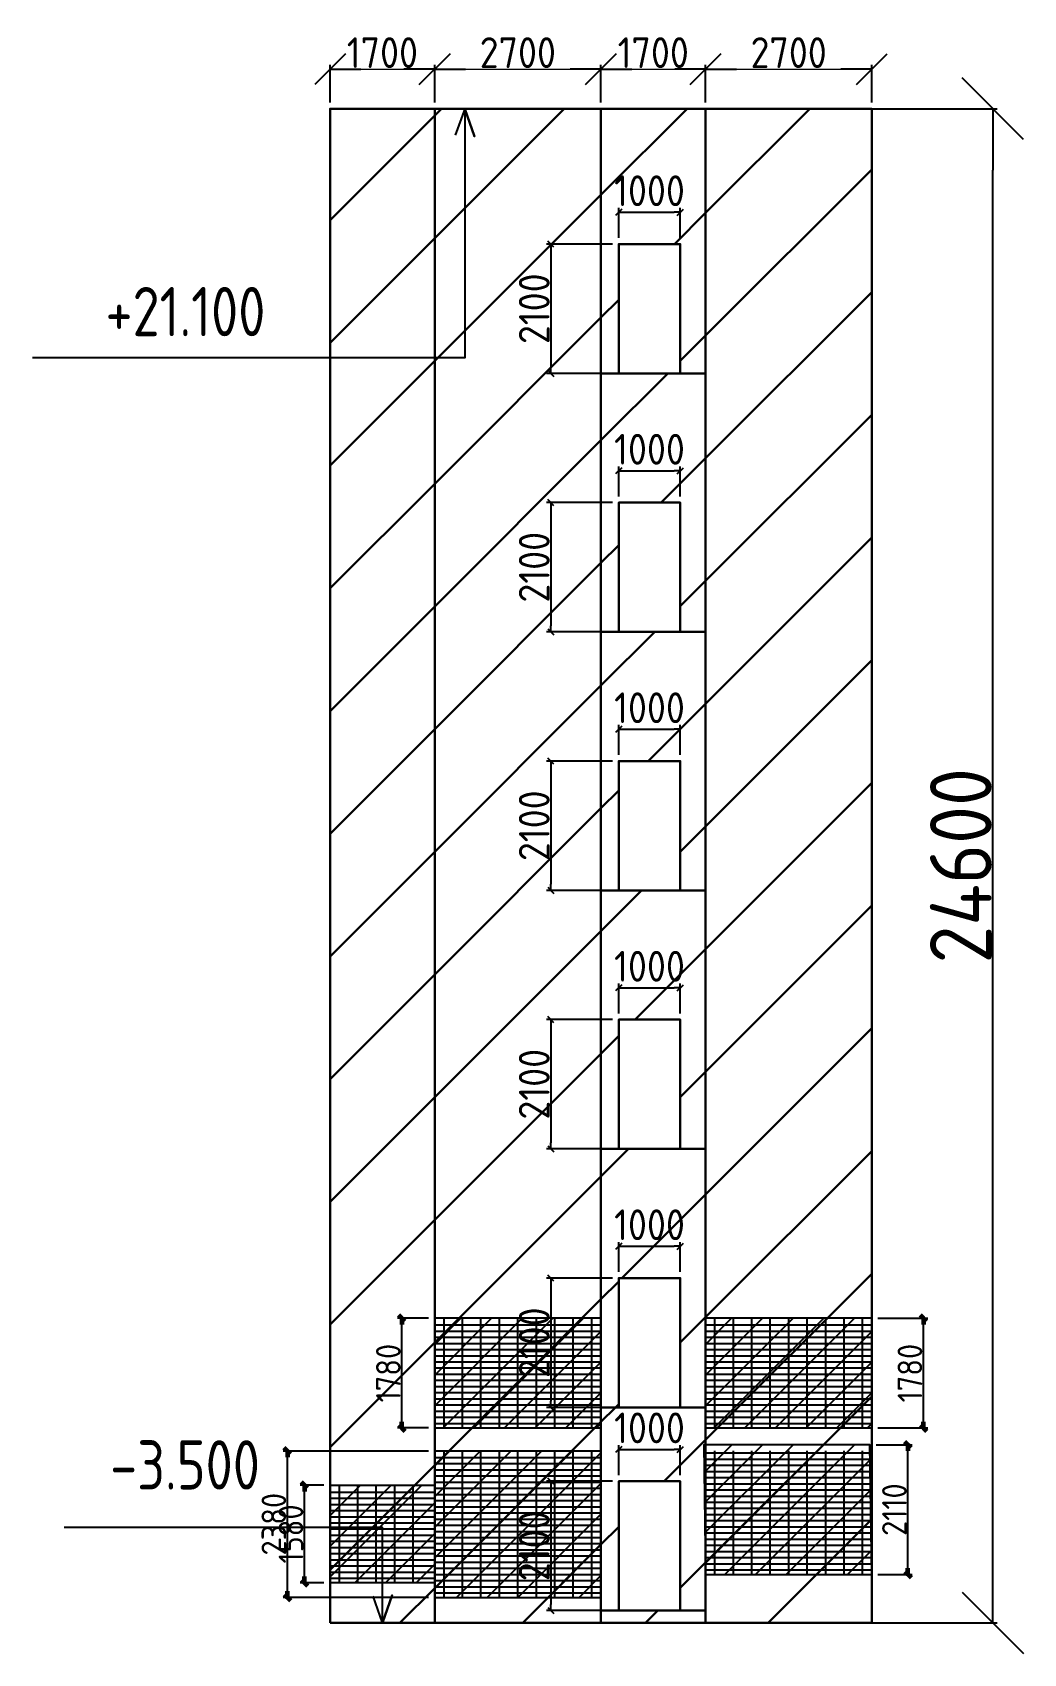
# Model space of a CAD drawing. Header units: millimetres. Extents: x -56773 to 221258, y -262288 to 26541.
# Drawn here: x 188852 to 204953, y -22477 to 3863 of the extents above; entities that cross this region are included whole.
import ezdxf

# ---------------------------------------------------------------- set-up
doc = ezdxf.new("R2010")
doc.units = ezdxf.units.MM
for name, color, linetype, lineweight in [('5.2) Алм резка', 3, 'Continuous', 60), ('5.3) Демонтаж бетона', 1, 'Continuous', 60), ('5.4) Шлифовка лиф шахт НЗ', 6, 'Continuous', 60)]:
    doc.layers.add(name, color=color, linetype=linetype, lineweight=lineweight)
doc.styles.get("Standard").update_dxf_attribs({"font": 'ГОСТ тип А.ttf'})
doc.styles.add('СПДС', font='isocpeur.ttf', dxfattribs={"width": 0.9})
doc.dimstyles.new('Размера А3', dxfattribs={"dimtxt": 200, "dimasz": 100, "dimexe": 70, "dimexo": 100, "dimgap": 20, "dimtad": 1, "dimdec": 0, "dimrnd": 10, "dimzin": 0, "dimdsep": 46, "dimtxsty": 'СПДС', "dimblk": 'ARROWHEAD_6', "dimcen": 1, "dimclrd": 256, "dimclre": 256, "dimclrt": 256, "dimazin": 0, "dimtfac": 1, "dimtdec": 0, "dimtmove": 2, "dimatfit": 3, "dimfxl": 1, "dimtolj": 1, "dimtzin": 0, "dimarcsym": 0})
pattern_1 = [(45, (35380.2, 0), (-996.808, 996.808), [])]

# ---------------------------------------------------------------- blocks, each defined once
blk = doc.blocks.new('ARROWHEAD_6')
at = {"color": 0, "linetype": 'Continuous'}
for p, q in [((-0.5, -0.5), (0.5, 0.5)), ((0, 0), (-1, 0))]:
    blk.add_line(p, q, dxfattribs=at)
blk = doc.blocks.new('*D7099')
at = {"lineweight": -2, "transparency": 16777216}
for p, q in [((193787, 2623), (204523, 2623)), ((204453, -20977), (204453, 1623)), ((193787, -21977), (204523, -21977))]:
    blk.add_line(p, q, dxfattribs=at)
at = {"layer": 'Defpoints', "color": 0, "lineweight": 25, "transparency": 16777216}
for p in [(193687, 2623), (204453, 2623), (193687, -21977)]:
    blk.add_point(p, dxfattribs=at)
at = {"lineweight": -2, "transparency": 16777216, "xscale": 1000, "yscale": 1000, "zscale": 1000}
for p, rotation in [((204453, 2623), 90), ((204453, -21977), 270)]:
    blk.add_blockref('ARROWHEAD_6', p, dxfattribs=dict(at, rotation=rotation))
at = {"lineweight": 25, "transparency": 16777216, "insert": (203933, -9677), "char_height": 1000, "attachment_point": 5, "rotation": 90, "style": 'СПДС'}
blk.add_mtext('\\A1;24600', dxfattribs=at)
blk = doc.blocks.new('*D7073')
at = {"lineweight": -2, "transparency": 16777216}
for p, q in [((193687, 2723), (193687, 3334)), ((195387, 2723), (195387, 3334))]:
    blk.add_line(p, q, dxfattribs=at)
at = {"lineweight": 5, "transparency": 16777216}
blk.add_line((194187, 3264), (194887, 3264), dxfattribs=at)
at = {"layer": 'Defpoints', "color": 0, "lineweight": 25, "transparency": 16777216}
for p in [(195387, 3264), (193687, 2623), (195387, 2623)]:
    blk.add_point(p, dxfattribs=at)
at = {"lineweight": 5, "transparency": 16777216, "xscale": 500, "yscale": 500, "zscale": 500, "rotation": 180}
blk.add_blockref('ARROWHEAD_6', (193687, 3264), dxfattribs=at)
at = {"lineweight": 5, "transparency": 16777216, "xscale": 500, "yscale": 500, "zscale": 500}
blk.add_blockref('ARROWHEAD_6', (195387, 3264), dxfattribs=at)
at = {"lineweight": 25, "transparency": 16777216, "insert": (194537, 3534), "char_height": 500, "attachment_point": 5, "style": 'СПДС'}
blk.add_mtext('\\A1;1700', dxfattribs=at)
blk = doc.blocks.new('*D7074')
at = {"lineweight": -2, "transparency": 16777216}
for p, q in [((195387, 2723), (195387, 3334)), ((198087, 2723), (198087, 3334))]:
    blk.add_line(p, q, dxfattribs=at)
at = {"lineweight": 5, "transparency": 16777216}
blk.add_line((195887, 3264), (197587, 3264), dxfattribs=at)
at = {"layer": 'Defpoints', "color": 0, "lineweight": 25, "transparency": 16777216}
for p in [(198087, 3264), (195387, 2623), (198087, 2623)]:
    blk.add_point(p, dxfattribs=at)
at = {"lineweight": 5, "transparency": 16777216, "xscale": 500, "yscale": 500, "zscale": 500, "rotation": 180}
blk.add_blockref('ARROWHEAD_6', (195387, 3264), dxfattribs=at)
at = {"lineweight": 5, "transparency": 16777216, "xscale": 500, "yscale": 500, "zscale": 500}
blk.add_blockref('ARROWHEAD_6', (198087, 3264), dxfattribs=at)
at = {"lineweight": 25, "transparency": 16777216, "insert": (196737, 3534), "char_height": 500, "attachment_point": 5, "style": 'СПДС'}
blk.add_mtext('\\A1;2700', dxfattribs=at)
blk = doc.blocks.new('*D7100')
at = {"lineweight": -2, "transparency": 16777216}
for p, q in [((198087, 2723), (198087, 3334)), ((199787, 2723), (199787, 3334))]:
    blk.add_line(p, q, dxfattribs=at)
at = {"lineweight": 5, "transparency": 16777216}
blk.add_line((198587, 3264), (199287, 3264), dxfattribs=at)
at = {"layer": 'Defpoints', "color": 0, "lineweight": 25, "transparency": 16777216}
for p in [(199787, 3264), (198087, 2623), (199787, 2623)]:
    blk.add_point(p, dxfattribs=at)
at = {"lineweight": 5, "transparency": 16777216, "xscale": 500, "yscale": 500, "zscale": 500, "rotation": 180}
blk.add_blockref('ARROWHEAD_6', (198087, 3264), dxfattribs=at)
at = {"lineweight": 5, "transparency": 16777216, "xscale": 500, "yscale": 500, "zscale": 500}
blk.add_blockref('ARROWHEAD_6', (199787, 3264), dxfattribs=at)
at = {"lineweight": 25, "transparency": 16777216, "insert": (198937, 3534), "char_height": 500, "attachment_point": 5, "style": 'СПДС'}
blk.add_mtext('\\A1;1700', dxfattribs=at)
blk = doc.blocks.new('*D7101')
at = {"lineweight": -2, "transparency": 16777216}
for p, q in [((199787, 2723), (199787, 3334)), ((202487, 2723), (202487, 3334))]:
    blk.add_line(p, q, dxfattribs=at)
at = {"lineweight": 5, "transparency": 16777216}
blk.add_line((200287, 3264), (201987, 3264), dxfattribs=at)
at = {"layer": 'Defpoints', "color": 0, "lineweight": 25, "transparency": 16777216}
for p in [(202487, 3264), (199787, 2623), (202487, 2623)]:
    blk.add_point(p, dxfattribs=at)
at = {"lineweight": 5, "transparency": 16777216, "xscale": 500, "yscale": 500, "zscale": 500, "rotation": 180}
blk.add_blockref('ARROWHEAD_6', (199787, 3264), dxfattribs=at)
at = {"lineweight": 5, "transparency": 16777216, "xscale": 500, "yscale": 500, "zscale": 500}
blk.add_blockref('ARROWHEAD_6', (202487, 3264), dxfattribs=at)
at = {"lineweight": 25, "transparency": 16777216, "insert": (201137, 3534), "char_height": 500, "attachment_point": 5, "style": 'СПДС'}
blk.add_mtext('\\A1;2700', dxfattribs=at)
blk = doc.blocks.new('*D7077')
at = {"lineweight": -2, "transparency": 16777216}
for p, q in [((198276, -19677), (197204, -19677)), ((197274, -19777), (197274, -21677)), ((198276, -21777), (197204, -21777))]:
    blk.add_line(p, q, dxfattribs=at)
at = {"layer": 'Defpoints', "color": 0, "lineweight": 25, "transparency": 16777216}
for p in [(198376, -19677), (197274, -21777), (198376, -21777)]:
    blk.add_point(p, dxfattribs=at)
at = {"lineweight": -2, "transparency": 16777216, "xscale": 100, "yscale": 100, "zscale": 100}
for p, rotation in [((197274, -19677), 90), ((197274, -21777), 270)]:
    blk.add_blockref('ARROWHEAD_6', p, dxfattribs=dict(at, rotation=rotation))
at = {"lineweight": 25, "transparency": 16777216, "insert": (197004, -20727), "char_height": 500, "attachment_point": 5, "rotation": 90, "style": 'СПДС'}
blk.add_mtext('\\A1;2100', dxfattribs=at)
blk = doc.blocks.new('*D7078')
at = {"lineweight": -2, "transparency": 16777216}
for p, q in [((198376, -19577), (198376, -19090)), ((198476, -19160), (199276, -19160)), ((199376, -19577), (199376, -19090))]:
    blk.add_line(p, q, dxfattribs=at)
at = {"layer": 'Defpoints', "color": 0, "lineweight": 25, "transparency": 16777216}
for p in [(199376, -19160), (198376, -19677), (199376, -19677)]:
    blk.add_point(p, dxfattribs=at)
at = {"lineweight": -2, "transparency": 16777216, "xscale": 100, "yscale": 100, "zscale": 100, "rotation": 180}
blk.add_blockref('ARROWHEAD_6', (198376, -19160), dxfattribs=at)
at = {"lineweight": -2, "transparency": 16777216, "xscale": 100, "yscale": 100, "zscale": 100}
blk.add_blockref('ARROWHEAD_6', (199376, -19160), dxfattribs=at)
at = {"lineweight": 25, "transparency": 16777216, "insert": (198876, -18810), "char_height": 500, "attachment_point": 5, "style": 'СПДС'}
blk.add_mtext('\\A1;1000', dxfattribs=at)
blk = doc.blocks.new('*D7079')
at = {"lineweight": -2, "transparency": 16777216}
for p, q in [((198276, -16377), (197204, -16377)), ((197274, -16477), (197274, -18377)), ((198276, -18477), (197204, -18477))]:
    blk.add_line(p, q, dxfattribs=at)
at = {"layer": 'Defpoints', "color": 0, "lineweight": 25, "transparency": 16777216}
for p in [(198376, -16377), (197274, -18477), (198376, -18477)]:
    blk.add_point(p, dxfattribs=at)
at = {"lineweight": -2, "transparency": 16777216, "xscale": 100, "yscale": 100, "zscale": 100}
for p, rotation in [((197274, -16377), 90), ((197274, -18477), 270)]:
    blk.add_blockref('ARROWHEAD_6', p, dxfattribs=dict(at, rotation=rotation))
at = {"lineweight": 25, "transparency": 16777216, "insert": (197004, -17427), "char_height": 500, "attachment_point": 5, "rotation": 90, "style": 'СПДС'}
blk.add_mtext('\\A1;2100', dxfattribs=at)
blk = doc.blocks.new('*D7080')
at = {"lineweight": -2, "transparency": 16777216}
for p, q in [((198376, -16277), (198376, -15790)), ((199376, -16277), (199376, -15790)), ((198476, -15860), (199276, -15860))]:
    blk.add_line(p, q, dxfattribs=at)
at = {"layer": 'Defpoints', "color": 0, "lineweight": 25, "transparency": 16777216}
for p in [(199376, -15860), (198376, -16377), (199376, -16377)]:
    blk.add_point(p, dxfattribs=at)
at = {"lineweight": -2, "transparency": 16777216, "xscale": 100, "yscale": 100, "zscale": 100, "rotation": 180}
blk.add_blockref('ARROWHEAD_6', (198376, -15860), dxfattribs=at)
at = {"lineweight": -2, "transparency": 16777216, "xscale": 100, "yscale": 100, "zscale": 100}
blk.add_blockref('ARROWHEAD_6', (199376, -15860), dxfattribs=at)
at = {"lineweight": 25, "transparency": 16777216, "insert": (198876, -15510), "char_height": 500, "attachment_point": 5, "style": 'СПДС'}
blk.add_mtext('\\A1;1000', dxfattribs=at)
blk = doc.blocks.new('*D7081')
at = {"lineweight": -2, "transparency": 16777216}
for p, q in [((198276, -12177), (197204, -12177)), ((197274, -12277), (197274, -14177)), ((198276, -14277), (197204, -14277))]:
    blk.add_line(p, q, dxfattribs=at)
at = {"layer": 'Defpoints', "color": 0, "lineweight": 25, "transparency": 16777216}
for p in [(198376, -12177), (197274, -14277), (198376, -14277)]:
    blk.add_point(p, dxfattribs=at)
at = {"lineweight": -2, "transparency": 16777216, "xscale": 100, "yscale": 100, "zscale": 100}
for p, rotation in [((197274, -12177), 90), ((197274, -14277), 270)]:
    blk.add_blockref('ARROWHEAD_6', p, dxfattribs=dict(at, rotation=rotation))
at = {"lineweight": 25, "transparency": 16777216, "insert": (197004, -13227), "char_height": 500, "attachment_point": 5, "rotation": 90, "style": 'СПДС'}
blk.add_mtext('\\A1;2100', dxfattribs=at)
blk = doc.blocks.new('*D7082')
at = {"lineweight": -2, "transparency": 16777216}
for p, q in [((198376, -12077), (198376, -11590)), ((198476, -11660), (199276, -11660)), ((199376, -12077), (199376, -11590))]:
    blk.add_line(p, q, dxfattribs=at)
at = {"layer": 'Defpoints', "color": 0, "lineweight": 25, "transparency": 16777216}
for p in [(199376, -11660), (198376, -12177), (199376, -12177)]:
    blk.add_point(p, dxfattribs=at)
at = {"lineweight": -2, "transparency": 16777216, "xscale": 100, "yscale": 100, "zscale": 100, "rotation": 180}
blk.add_blockref('ARROWHEAD_6', (198376, -11660), dxfattribs=at)
at = {"lineweight": -2, "transparency": 16777216, "xscale": 100, "yscale": 100, "zscale": 100}
blk.add_blockref('ARROWHEAD_6', (199376, -11660), dxfattribs=at)
at = {"lineweight": 25, "transparency": 16777216, "insert": (198876, -11310), "char_height": 500, "attachment_point": 5, "style": 'СПДС'}
blk.add_mtext('\\A1;1000', dxfattribs=at)
blk = doc.blocks.new('*D7093')
at = {"lineweight": -2, "transparency": 16777216}
for p, q in [((198276, -7977), (197204, -7977)), ((197274, -8077), (197274, -9977)), ((198276, -10077), (197204, -10077))]:
    blk.add_line(p, q, dxfattribs=at)
at = {"layer": 'Defpoints', "color": 0, "lineweight": 25, "transparency": 16777216}
for p in [(198376, -7977), (197274, -10077), (198376, -10077)]:
    blk.add_point(p, dxfattribs=at)
at = {"lineweight": -2, "transparency": 16777216, "xscale": 100, "yscale": 100, "zscale": 100}
for p, rotation in [((197274, -7977), 90), ((197274, -10077), 270)]:
    blk.add_blockref('ARROWHEAD_6', p, dxfattribs=dict(at, rotation=rotation))
at = {"lineweight": 25, "transparency": 16777216, "insert": (197004, -9027), "char_height": 500, "attachment_point": 5, "rotation": 90, "style": 'СПДС'}
blk.add_mtext('\\A1;2100', dxfattribs=at)
blk = doc.blocks.new('*D7094')
at = {"lineweight": -2, "transparency": 16777216}
for p, q in [((198376, -7877), (198376, -7390)), ((198476, -7460), (199276, -7460)), ((199376, -7877), (199376, -7390))]:
    blk.add_line(p, q, dxfattribs=at)
at = {"layer": 'Defpoints', "color": 0, "lineweight": 25, "transparency": 16777216}
for p in [(199376, -7460), (198376, -7977), (199376, -7977)]:
    blk.add_point(p, dxfattribs=at)
at = {"lineweight": -2, "transparency": 16777216, "xscale": 100, "yscale": 100, "zscale": 100, "rotation": 180}
blk.add_blockref('ARROWHEAD_6', (198376, -7460), dxfattribs=at)
at = {"lineweight": -2, "transparency": 16777216, "xscale": 100, "yscale": 100, "zscale": 100}
blk.add_blockref('ARROWHEAD_6', (199376, -7460), dxfattribs=at)
at = {"lineweight": 25, "transparency": 16777216, "insert": (198876, -7110), "char_height": 500, "attachment_point": 5, "style": 'СПДС'}
blk.add_mtext('\\A1;1000', dxfattribs=at)
blk = doc.blocks.new('*D7095')
at = {"lineweight": -2, "transparency": 16777216}
for p, q in [((198276, -3777), (197204, -3777)), ((197274, -3877), (197274, -5777)), ((198276, -5877), (197204, -5877))]:
    blk.add_line(p, q, dxfattribs=at)
at = {"layer": 'Defpoints', "color": 0, "lineweight": 25, "transparency": 16777216}
for p in [(198376, -3777), (197274, -5877), (198376, -5877)]:
    blk.add_point(p, dxfattribs=at)
at = {"lineweight": -2, "transparency": 16777216, "xscale": 100, "yscale": 100, "zscale": 100}
for p, rotation in [((197274, -3777), 90), ((197274, -5877), 270)]:
    blk.add_blockref('ARROWHEAD_6', p, dxfattribs=dict(at, rotation=rotation))
at = {"lineweight": 25, "transparency": 16777216, "insert": (197004, -4827), "char_height": 500, "attachment_point": 5, "rotation": 90, "style": 'СПДС'}
blk.add_mtext('\\A1;2100', dxfattribs=at)
blk = doc.blocks.new('*D7096')
at = {"lineweight": -2, "transparency": 16777216}
for p, q in [((198376, -3677), (198376, -3190)), ((198476, -3260), (199276, -3260)), ((199376, -3677), (199376, -3190))]:
    blk.add_line(p, q, dxfattribs=at)
at = {"layer": 'Defpoints', "color": 0, "lineweight": 25, "transparency": 16777216}
for p in [(199376, -3260), (198376, -3777), (199376, -3777)]:
    blk.add_point(p, dxfattribs=at)
at = {"lineweight": -2, "transparency": 16777216, "xscale": 100, "yscale": 100, "zscale": 100, "rotation": 180}
blk.add_blockref('ARROWHEAD_6', (198376, -3260), dxfattribs=at)
at = {"lineweight": -2, "transparency": 16777216, "xscale": 100, "yscale": 100, "zscale": 100}
blk.add_blockref('ARROWHEAD_6', (199376, -3260), dxfattribs=at)
at = {"lineweight": 25, "transparency": 16777216, "insert": (198876, -2910), "char_height": 500, "attachment_point": 5, "style": 'СПДС'}
blk.add_mtext('\\A1;1000', dxfattribs=at)
blk = doc.blocks.new('*D7097')
at = {"lineweight": -2, "transparency": 16777216}
for p, q in [((198276, 423), (197204, 423)), ((197274, 323), (197274, -1577)), ((198276, -1677), (197204, -1677))]:
    blk.add_line(p, q, dxfattribs=at)
at = {"layer": 'Defpoints', "color": 0, "lineweight": 25, "transparency": 16777216}
for p in [(198376, 423), (197274, -1677), (198376, -1677)]:
    blk.add_point(p, dxfattribs=at)
at = {"lineweight": -2, "transparency": 16777216, "xscale": 100, "yscale": 100, "zscale": 100}
for p, rotation in [((197274, 423), 90), ((197274, -1677), 270)]:
    blk.add_blockref('ARROWHEAD_6', p, dxfattribs=dict(at, rotation=rotation))
at = {"lineweight": 25, "transparency": 16777216, "insert": (197004, -627), "char_height": 500, "attachment_point": 5, "rotation": 90, "style": 'СПДС'}
blk.add_mtext('\\A1;2100', dxfattribs=at)
blk = doc.blocks.new('*D7098')
at = {"lineweight": -2, "transparency": 16777216}
for p, q in [((198376, 523), (198376, 1010)), ((198476, 940), (199276, 940)), ((199376, 523), (199376, 1010))]:
    blk.add_line(p, q, dxfattribs=at)
at = {"layer": 'Defpoints', "color": 0, "lineweight": 25, "transparency": 16777216}
for p in [(199376, 940), (198376, 423), (199376, 423)]:
    blk.add_point(p, dxfattribs=at)
at = {"lineweight": -2, "transparency": 16777216, "xscale": 100, "yscale": 100, "zscale": 100, "rotation": 180}
blk.add_blockref('ARROWHEAD_6', (198376, 940), dxfattribs=at)
at = {"lineweight": -2, "transparency": 16777216, "xscale": 100, "yscale": 100, "zscale": 100}
blk.add_blockref('ARROWHEAD_6', (199376, 940), dxfattribs=at)
at = {"lineweight": 25, "transparency": 16777216, "insert": (198876, 1290), "char_height": 500, "attachment_point": 5, "style": 'СПДС'}
blk.add_mtext('\\A1;1000', dxfattribs=at)
blk = doc.blocks.new('*D7140')
at = {"layer": '5.3) Демонтаж бетона', "lineweight": -2, "transparency": 16777216}
for p, q in [((193587, -19742), (193202, -19742)), ((193272, -21227), (193272, -19842)), ((193587, -21327), (193202, -21327))]:
    blk.add_line(p, q, dxfattribs=at)
at = {"layer": 'Defpoints', "color": 0, "lineweight": 25, "transparency": 16777216}
for p in [(193272, -19742), (193687, -19742), (193687, -21327)]:
    blk.add_point(p, dxfattribs=at)
at = {"layer": '5.3) Демонтаж бетона', "lineweight": -2, "transparency": 16777216, "xscale": 100, "yscale": 100, "zscale": 100}
for p, rotation in [((193272, -19742), 90), ((193272, -21327), 270)]:
    blk.add_blockref('ARROWHEAD_6', p, dxfattribs=dict(at, rotation=rotation))
at = {"layer": '5.3) Демонтаж бетона', "lineweight": 25, "transparency": 16777216, "insert": (193052, -20534), "char_height": 400, "attachment_point": 5, "rotation": 90, "style": 'СПДС'}
blk.add_mtext('\\A1;1580', dxfattribs=at)
blk = doc.blocks.new('*D7141')
at = {"layer": '5.3) Демонтаж бетона', "lineweight": -2, "transparency": 16777216}
for p, q in [((195287, -17030), (194784, -17030)), ((194854, -18711), (194854, -17130)), ((195287, -18811), (194784, -18811))]:
    blk.add_line(p, q, dxfattribs=at)
at = {"layer": 'Defpoints', "color": 0, "lineweight": 25, "transparency": 16777216}
for p in [(194854, -17030), (195387, -17030), (195387, -18811)]:
    blk.add_point(p, dxfattribs=at)
at = {"layer": '5.3) Демонтаж бетона', "lineweight": -2, "transparency": 16777216, "xscale": 100, "yscale": 100, "zscale": 100}
for p, rotation in [((194854, -17030), 90), ((194854, -18811), 270)]:
    blk.add_blockref('ARROWHEAD_6', p, dxfattribs=dict(at, rotation=rotation))
at = {"layer": '5.3) Демонтаж бетона', "lineweight": 25, "transparency": 16777216, "insert": (194634, -17920), "char_height": 400, "attachment_point": 5, "rotation": 90, "style": 'СПДС'}
blk.add_mtext('\\A1;1780', dxfattribs=at)
blk = doc.blocks.new('*D7142')
at = {"layer": '5.3) Демонтаж бетона', "lineweight": -2, "transparency": 16777216}
for p, q in [((202587, -17030), (203397, -17030)), ((203327, -18711), (203327, -17130)), ((202587, -18811), (203397, -18811))]:
    blk.add_line(p, q, dxfattribs=at)
at = {"layer": 'Defpoints', "color": 0, "lineweight": 25, "transparency": 16777216}
for p in [(202487, -17030), (203327, -17030), (202487, -18811)]:
    blk.add_point(p, dxfattribs=at)
at = {"layer": '5.3) Демонтаж бетона', "lineweight": -2, "transparency": 16777216, "xscale": 100, "yscale": 100, "zscale": 100}
for p, rotation in [((203327, -17030), 90), ((203327, -18811), 270)]:
    blk.add_blockref('ARROWHEAD_6', p, dxfattribs=dict(at, rotation=rotation))
at = {"layer": '5.3) Демонтаж бетона', "lineweight": 25, "transparency": 16777216, "insert": (203107, -17920), "char_height": 400, "attachment_point": 5, "rotation": 90, "style": 'СПДС'}
blk.add_mtext('\\A1;1780', dxfattribs=at)
blk = doc.blocks.new('*D7143')
at = {"layer": '5.3) Демонтаж бетона', "lineweight": -2, "transparency": 16777216}
for p, q in [((202556, -19085), (203145, -19085)), ((203075, -21091), (203075, -19185)), ((202587, -21191), (203145, -21191))]:
    blk.add_line(p, q, dxfattribs=at)
at = {"layer": 'Defpoints', "color": 0, "lineweight": 25, "transparency": 16777216}
for p in [(202456, -19085), (203075, -19085), (202487, -21191)]:
    blk.add_point(p, dxfattribs=at)
at = {"layer": '5.3) Демонтаж бетона', "lineweight": -2, "transparency": 16777216, "xscale": 100, "yscale": 100, "zscale": 100}
for p, rotation in [((203075, -19085), 90), ((203075, -21191), 270)]:
    blk.add_blockref('ARROWHEAD_6', p, dxfattribs=dict(at, rotation=rotation))
at = {"layer": '5.3) Демонтаж бетона', "lineweight": 25, "transparency": 16777216, "insert": (202855, -20138), "char_height": 400, "attachment_point": 5, "rotation": 90, "style": 'СПДС'}
blk.add_mtext('\\A1;2110', dxfattribs=at)
blk = doc.blocks.new('*D7144')
at = {"layer": '5.3) Демонтаж бетона', "lineweight": -2, "transparency": 16777216}
for p, q in [((195287, -19186), (192924, -19186)), ((192994, -21465), (192994, -19286)), ((195287, -21565), (192924, -21565))]:
    blk.add_line(p, q, dxfattribs=at)
at = {"layer": 'Defpoints', "color": 0, "lineweight": 25, "transparency": 16777216}
for p in [(192994, -19186), (195387, -19186), (195387, -21565)]:
    blk.add_point(p, dxfattribs=at)
at = {"layer": '5.3) Демонтаж бетона', "lineweight": -2, "transparency": 16777216, "xscale": 100, "yscale": 100, "zscale": 100}
for p, rotation in [((192994, -19186), 90), ((192994, -21565), 270)]:
    blk.add_blockref('ARROWHEAD_6', p, dxfattribs=dict(at, rotation=rotation))
at = {"layer": '5.3) Демонтаж бетона', "lineweight": 25, "transparency": 16777216, "insert": (192774, -20375), "char_height": 400, "attachment_point": 5, "rotation": 90, "style": 'СПДС'}
blk.add_mtext('\\A1;2380', dxfattribs=at)
blk = doc.blocks.new('*D7162')
at = {"layer": '5.2) Алм резка', "lineweight": -2, "transparency": 16777216}
for p, q in [((193587, -19742), (193202, -19742)), ((193272, -21227), (193272, -19842)), ((193587, -21327), (193202, -21327))]:
    blk.add_line(p, q, dxfattribs=at)
at = {"layer": 'Defpoints', "color": 0, "lineweight": 25, "transparency": 16777216}
for p in [(193272, -19742), (193687, -19742), (193687, -21327)]:
    blk.add_point(p, dxfattribs=at)
at = {"layer": '5.2) Алм резка', "lineweight": -2, "transparency": 16777216, "xscale": 100, "yscale": 100, "zscale": 100}
for p, rotation in [((193272, -19742), 90), ((193272, -21327), 270)]:
    blk.add_blockref('ARROWHEAD_6', p, dxfattribs=dict(at, rotation=rotation))
at = {"layer": '5.2) Алм резка', "lineweight": 25, "transparency": 16777216, "insert": (193052, -20534), "char_height": 400, "attachment_point": 5, "rotation": 90, "style": 'СПДС'}
blk.add_mtext('\\A1;1580', dxfattribs=at)
blk = doc.blocks.new('*D7163')
at = {"layer": '5.2) Алм резка', "lineweight": -2, "transparency": 16777216}
for p, q in [((195287, -17030), (194784, -17030)), ((194854, -18711), (194854, -17130)), ((195287, -18811), (194784, -18811))]:
    blk.add_line(p, q, dxfattribs=at)
at = {"layer": 'Defpoints', "color": 0, "lineweight": 25, "transparency": 16777216}
for p in [(194854, -17030), (195387, -17030), (195387, -18811)]:
    blk.add_point(p, dxfattribs=at)
at = {"layer": '5.2) Алм резка', "lineweight": -2, "transparency": 16777216, "xscale": 100, "yscale": 100, "zscale": 100}
for p, rotation in [((194854, -17030), 90), ((194854, -18811), 270)]:
    blk.add_blockref('ARROWHEAD_6', p, dxfattribs=dict(at, rotation=rotation))
at = {"layer": '5.2) Алм резка', "lineweight": 25, "transparency": 16777216, "insert": (194634, -17920), "char_height": 400, "attachment_point": 5, "rotation": 90, "style": 'СПДС'}
blk.add_mtext('\\A1;1780', dxfattribs=at)
blk = doc.blocks.new('*D7164')
at = {"layer": '5.2) Алм резка', "lineweight": -2, "transparency": 16777216}
for p, q in [((202587, -17030), (203397, -17030)), ((203327, -18711), (203327, -17130)), ((202587, -18811), (203397, -18811))]:
    blk.add_line(p, q, dxfattribs=at)
at = {"layer": 'Defpoints', "color": 0, "lineweight": 25, "transparency": 16777216}
for p in [(202487, -17030), (203327, -17030), (202487, -18811)]:
    blk.add_point(p, dxfattribs=at)
at = {"layer": '5.2) Алм резка', "lineweight": -2, "transparency": 16777216, "xscale": 100, "yscale": 100, "zscale": 100}
for p, rotation in [((203327, -17030), 90), ((203327, -18811), 270)]:
    blk.add_blockref('ARROWHEAD_6', p, dxfattribs=dict(at, rotation=rotation))
at = {"layer": '5.2) Алм резка', "lineweight": 25, "transparency": 16777216, "insert": (203107, -17920), "char_height": 400, "attachment_point": 5, "rotation": 90, "style": 'СПДС'}
blk.add_mtext('\\A1;1780', dxfattribs=at)
blk = doc.blocks.new('*D7165')
at = {"layer": '5.2) Алм резка', "lineweight": -2, "transparency": 16777216}
for p, q in [((202556, -19085), (203145, -19085)), ((203075, -21091), (203075, -19185)), ((202587, -21191), (203145, -21191))]:
    blk.add_line(p, q, dxfattribs=at)
at = {"layer": 'Defpoints', "color": 0, "lineweight": 25, "transparency": 16777216}
for p in [(202456, -19085), (203075, -19085), (202487, -21191)]:
    blk.add_point(p, dxfattribs=at)
at = {"layer": '5.2) Алм резка', "lineweight": -2, "transparency": 16777216, "xscale": 100, "yscale": 100, "zscale": 100}
for p, rotation in [((203075, -19085), 90), ((203075, -21191), 270)]:
    blk.add_blockref('ARROWHEAD_6', p, dxfattribs=dict(at, rotation=rotation))
at = {"layer": '5.2) Алм резка', "lineweight": 25, "transparency": 16777216, "insert": (202855, -20138), "char_height": 400, "attachment_point": 5, "rotation": 90, "style": 'СПДС'}
blk.add_mtext('\\A1;2110', dxfattribs=at)
blk = doc.blocks.new('*D7166')
at = {"layer": '5.2) Алм резка', "lineweight": -2, "transparency": 16777216}
for p, q in [((195287, -19186), (192924, -19186)), ((192994, -21465), (192994, -19286)), ((195287, -21565), (192924, -21565))]:
    blk.add_line(p, q, dxfattribs=at)
at = {"layer": 'Defpoints', "color": 0, "lineweight": 25, "transparency": 16777216}
for p in [(192994, -19186), (195387, -19186), (195387, -21565)]:
    blk.add_point(p, dxfattribs=at)
at = {"layer": '5.2) Алм резка', "lineweight": -2, "transparency": 16777216, "xscale": 100, "yscale": 100, "zscale": 100}
for p, rotation in [((192994, -19186), 90), ((192994, -21565), 270)]:
    blk.add_blockref('ARROWHEAD_6', p, dxfattribs=dict(at, rotation=rotation))
at = {"layer": '5.2) Алм резка', "lineweight": 25, "transparency": 16777216, "insert": (192774, -20375), "char_height": 400, "attachment_point": 5, "rotation": 90, "style": 'СПДС'}
blk.add_mtext('\\A1;2380', dxfattribs=at)

msp = doc.modelspace()

# ---------------------------------------------------------------- hatches: boundary and pattern name
at = {"layer": '5.3) Демонтаж бетона', "lineweight": 25, "transparency": 33554687}
h = msp.add_hatch(dxfattribs=at)
h.set_pattern_fill('ANSI31', color=256, scale=111)
h.set_pattern_definition([(45, (15402.78, 428.5), (-249.2021, 249.2021), [])])
h.paths.add_polyline_path([(195387.407, -18810.8082), (198087.407, -18810.8082), (198087.407, -17029.8073), (195387.407, -17029.8073)])
h = msp.add_hatch(dxfattribs=at)
h.set_pattern_fill('ANSI31', color=256, scale=111)
h.set_pattern_definition([(45, (19802.78, 428.5), (-249.2021, 249.2021), [])])
h.paths.add_polyline_path([(199787.407, -18810.8082), (202487.407, -18810.8082), (202487.407, -17029.8073), (199787.407, -17029.8073)])
h = msp.add_hatch(dxfattribs=at)
h.set_pattern_fill('ANSI31', color=256, scale=111)
h.paths.add_polyline_path([(198087.407, -19185.9428), (195387.407, -19185.9428), (195387.407, -21564.9859), (198087.407, -21564.9859)])
h = msp.add_hatch(dxfattribs=at)
h.set_pattern_fill('ANSI31', color=256, scale=111)
h.paths.add_polyline_path([(199787.407, -21191.1734), (202487.407, -21191.1734), (202456.2965, -19085.2973), (199756.2965, -19085.2973)])
h = msp.add_hatch(dxfattribs=at)
h.set_pattern_fill('ANSI31', color=256, scale=111)
h.set_pattern_definition([(45, (19802.78, -7217.86), (-249.2021, 249.2021), [])])
h.paths.add_polyline_path([(195387.407, -21326.6987), (193687.407, -21326.6987), (193687.407, -19742.1586), (195387.407, -19742.1586)])
at = {"layer": '5.4) Шлифовка лиф шахт НЗ', "lineweight": 30, "transparency": 33554687}
h = msp.add_hatch(dxfattribs=at)
h.set_pattern_fill('ANSI31', color=256, scale=444)
h.set_pattern_definition(pattern_1)
h.paths.add_polyline_path([(195387.407, 2623.0358), (193687.407, 2623.0358), (193687.407, -21976.9642), (195387.407, -21976.9642)])
h = msp.add_hatch(dxfattribs=at)
h.set_pattern_fill('ANSI31', color=256, scale=444)
h.set_pattern_definition(pattern_1)
h.paths.add_polyline_path([(198087.407, 2623.0358), (195387.407, 2623.0358), (195387.407, -21976.9642), (198087.407, -21976.9642)])
h = msp.add_hatch(dxfattribs=at)
h.set_pattern_fill('ANSI31', color=256, scale=444)
h.set_pattern_definition(pattern_1)
h.paths.add_polyline_path([(199787.407, 2623.0358), (198087.407, 2623.0358), (198087.407, -1676.9642), (198376.1896, -1676.9642), (198376.1896, 423.0358), (199376.1896, 423.0358), (199376.1896, -1676.9642), (199787.407, -1676.9642)])
h = msp.add_hatch(dxfattribs=at)
h.set_pattern_fill('ANSI31', color=256, scale=444)
h.set_pattern_definition(pattern_1)
h.paths.add_polyline_path([(202487.407, 2623.0358), (199787.407, 2623.0358), (199787.407, -21976.9642), (202487.407, -21976.9642)])
h = msp.add_hatch(dxfattribs=at)
h.set_pattern_fill('ANSI31', color=256, scale=444)
h.set_pattern_definition(pattern_1)
h.paths.add_polyline_path([(199787.407, -1676.9642), (198087.407, -1676.9642), (198087.407, -5876.9642), (198376.1896, -5876.9642), (198376.1896, -3776.9642), (199376.1896, -3776.9642), (199376.1896, -5876.9642), (199787.407, -5876.9642)])
h = msp.add_hatch(dxfattribs=at)
h.set_pattern_fill('ANSI31', color=256, scale=444)
h.set_pattern_definition(pattern_1)
h.paths.add_polyline_path([(199787.407, -5876.9642), (198087.407, -5876.9642), (198087.407, -10076.9642), (198376.1896, -10076.9642), (198376.1896, -7976.9642), (199376.1896, -7976.9642), (199376.1896, -10076.9642), (199787.407, -10076.9642)])
h = msp.add_hatch(dxfattribs=at)
h.set_pattern_fill('ANSI31', color=256, scale=444)
h.set_pattern_definition(pattern_1)
h.paths.add_polyline_path([(199787.407, -10076.9642), (198087.407, -10076.9642), (198087.407, -14276.9642), (198376.1896, -14276.9642), (198376.1896, -12176.9642), (199376.1896, -12176.9642), (199376.1896, -14276.9642), (199787.407, -14276.9642)])
h = msp.add_hatch(dxfattribs=at)
h.set_pattern_fill('ANSI31', color=256, scale=444)
h.set_pattern_definition(pattern_1)
h.paths.add_polyline_path([(199787.407, -14276.9642), (198087.407, -14276.9642), (198087.407, -18476.9642), (198376.1896, -18476.9642), (198376.1896, -16376.9642), (199376.1896, -16376.9642), (199376.1896, -18476.9642), (199787.407, -18476.9642)])
h = msp.add_hatch(dxfattribs=at)
h.set_pattern_fill('ANSI31', color=256, scale=444)
h.set_pattern_definition(pattern_1)
h.paths.add_polyline_path([(199787.407, -18476.9642), (198087.407, -18476.9642), (198087.407, -21776.9642), (198376.1896, -21776.9642), (198376.1896, -19676.9642), (199376.1896, -19676.9642), (199376.1896, -21776.9642), (199787.407, -21776.9642)])
h = msp.add_hatch(dxfattribs=at)
h.set_pattern_fill('ANSI31', color=256, scale=444)
h.set_pattern_definition(pattern_1)
h.paths.add_polyline_path([(199787.407, -21776.9642), (198087.407, -21776.9642), (198087.407, -21976.9642), (199787.407, -21976.9642)])

# ---------------------------------------------------------------- linework, layer by layer
for p, q in [((195387.407, -21976.9642), (193687.407, -21976.9642)), ((195387.407, -21976.9642), (198087.407, -21976.9642)), ((199787.407, -21976.9642), (198087.407, -21976.9642)), ((199787.407, -21976.9642), (202487.407, -21976.9642))]:
    msp.add_line(p, q)
at = {"lineweight": 25}
for points in [[(195874.2861, 2623.0358), (195874.2861, -1424.2958), (188851.9007, -1424.2958)], [(195874.2861, 2623.0358), (196033.8802, 2173.1617), (195874.2861, 2623.0358), (195721.5125, 2192.7613)], [(194537.407, -21976.9642), (194537.407, -20427.0598), (189368.938, -20427.0598)], [(194537.407, -21976.9642), (194697.0011, -21527.0901), (194537.407, -21976.9642), (194384.6334, -21546.6898)]]:
    msp.add_lwpolyline(points, dxfattribs=at)
at = {"lineweight": 30}
for points in [[(193687.407, -21976.9642), (202487.407, -21976.9642), (202487.407, 2623.0358), (193687.407, 2623.0358)], [(195387.407, -21976.9642), (199787.407, -21976.9642), (199787.407, 2623.0358), (195387.407, 2623.0358)], [(198087.407, -21976.9642), (199787.407, -21976.9642), (199787.407, 2623.0358), (198087.407, 2623.0358)], [(198376.1896, -1676.9642), (199376.1896, -1676.9642), (199376.1896, 423.0358), (198376.1896, 423.0358)], [(198376.1896, -5876.9642), (199376.1896, -5876.9642), (199376.1896, -3776.9642), (198376.1896, -3776.9642)], [(198376.1896, -10076.9642), (199376.1896, -10076.9642), (199376.1896, -7976.9642), (198376.1896, -7976.9642)], [(198376.1896, -14276.9642), (199376.1896, -14276.9642), (199376.1896, -12176.9642), (198376.1896, -12176.9642)], [(198376.1896, -18476.9642), (199376.1896, -18476.9642), (199376.1896, -16376.9642), (198376.1896, -16376.9642)], [(198087.407, -18048.4811), (198087.407, -18048.4811)], [(202487.407, -18048.4811), (202487.407, -18048.4811)], [(198376.1896, -21776.9642), (199376.1896, -21776.9642), (199376.1896, -19676.9642), (198376.1896, -19676.9642)]]:
    msp.add_lwpolyline(points, close=True, dxfattribs=at)
for points in [[(199787.407, -1676.9642), (198087.407, -1676.9642)], [(199787.407, -5876.9642), (198087.407, -5876.9642)], [(199787.407, -10076.9642), (198087.407, -10076.9642)], [(199787.407, -14276.9642), (198087.407, -14276.9642)], [(199787.407, -18476.9642), (198087.407, -18476.9642)], [(199787.407, -21776.9642), (199787.407, -21776.9642), (198087.407, -21776.9642)]]:
    msp.add_lwpolyline(points, dxfattribs=at)
msp.add_lwpolyline([(198087.407, -21976.9642), (198087.407, -21246.4088)])
at = {"layer": '5.2) Алм резка', "lineweight": 25}
for points in [[(195538.531, -18810.8082), (195538.531, -17029.8073)], [(195838.531, -18810.8082), (195838.531, -17029.8073)], [(196138.531, -18810.8082), (196138.531, -17029.8073)], [(196438.531, -18810.8082), (196438.531, -17029.8073)], [(196738.531, -18810.8082), (196738.531, -17029.8073)], [(197038.531, -18810.8082), (197038.531, -17029.8073)], [(197338.531, -18810.8082), (197338.531, -17029.8073)], [(197638.531, -18810.8082), (197638.531, -17029.8073)], [(197938.531, -18810.8082), (197938.531, -17029.8073)], [(199938.531, -18810.8082), (199938.531, -17029.8073)], [(200238.531, -18810.8082), (200238.531, -17029.8073)], [(200538.531, -18810.8082), (200538.531, -17029.8073)], [(200838.531, -18810.8082), (200838.531, -17029.8073)], [(201138.531, -18810.8082), (201138.531, -17029.8073)], [(201438.531, -18810.8082), (201438.531, -17029.8073)], [(201738.531, -18810.8082), (201738.531, -17029.8073)], [(202038.531, -18810.8082), (202038.531, -17029.8073)], [(202338.531, -18810.8082), (202338.531, -17029.8073)], [(195387.407, -17136.7127), (198087.407, -17136.7127)], [(195387.407, -17236.7127), (198087.407, -17236.7127)], [(195387.407, -17336.7127), (198087.407, -17336.7127)], [(199787.407, -17136.7127), (202487.407, -17136.7127)], [(199787.407, -17236.7127), (202487.407, -17236.7127)], [(199787.407, -17336.7127), (202487.407, -17336.7127)], [(195387.407, -17436.7127), (198087.407, -17436.7127)], [(195387.407, -17536.7127), (198087.407, -17536.7127)], [(195387.407, -17636.7127), (198087.407, -17636.7127)], [(199787.407, -17436.7127), (202487.407, -17436.7127)], [(199787.407, -17536.7127), (202487.407, -17536.7127)], [(199787.407, -17636.7127), (202487.407, -17636.7127)], [(195387.407, -17736.7127), (198087.407, -17736.7127)], [(195387.407, -17836.7127), (198087.407, -17836.7127)], [(199787.407, -17736.7127), (202487.407, -17736.7127)], [(199787.407, -17836.7127), (202487.407, -17836.7127)], [(195387.407, -17936.7127), (198087.407, -17936.7127)], [(195387.407, -18036.7127), (198087.407, -18036.7127)], [(195387.407, -18136.7127), (198087.407, -18136.7127)], [(199787.407, -17936.7127), (202487.407, -17936.7127)], [(199787.407, -18036.7127), (202487.407, -18036.7127)], [(199787.407, -18136.7127), (202487.407, -18136.7127)], [(195387.407, -18236.7127), (198087.407, -18236.7127)], [(195387.407, -18336.7127), (198087.407, -18336.7127)], [(195387.407, -18436.7127), (198087.407, -18436.7127)], [(199787.407, -18236.7127), (202487.407, -18236.7127)], [(199787.407, -18336.7127), (202487.407, -18336.7127)], [(199787.407, -18436.7127), (202487.407, -18436.7127)], [(195387.407, -18536.7127), (198087.407, -18536.7127)], [(195387.407, -18636.7127), (198087.407, -18636.7127)], [(199787.407, -18536.7127), (202487.407, -18536.7127)], [(199787.407, -18636.7127), (202487.407, -18636.7127)], [(195387.407, -18736.7127), (198087.407, -18736.7127)], [(199787.407, -18736.7127), (202487.407, -18736.7127)], [(195538.531, -21564.9859), (195538.531, -19185.9428)], [(195838.531, -21564.9859), (195838.531, -19185.9428)], [(196138.531, -21564.9859), (196138.531, -19185.9428)], [(196438.531, -21564.9859), (196438.531, -19185.9428)], [(196738.531, -21564.9859), (196738.531, -19185.9428)], [(197038.531, -21564.9859), (197038.531, -19185.9428)], [(197338.531, -21564.9859), (197338.531, -19185.9428)], [(197638.531, -21564.9859), (197638.531, -19185.9428)], [(197938.531, -21564.9859), (197938.531, -19185.9428)], [(199787.407, -19217.0779), (202487.407, -19217.0779)], [(199938.531, -21191.1734), (199938.531, -19183.2282)], [(200238.531, -21191.1734), (200238.531, -19183.2282)], [(200538.531, -21191.1734), (200538.531, -19183.2282)], [(200838.531, -21191.1734), (200838.531, -19183.2282)], [(201138.531, -21191.1734), (201138.531, -19183.2282)], [(201438.531, -21191.1734), (201438.531, -19183.2282)], [(201738.531, -21191.1734), (201738.531, -19183.2282)], [(202038.531, -21191.1734), (202038.531, -19183.2282)], [(202338.531, -21191.1734), (202338.531, -19183.2282)], [(195387.407, -19290.8904), (198087.407, -19290.8904)], [(195387.407, -19390.8904), (198087.407, -19390.8904)], [(195387.407, -19490.8904), (198087.407, -19490.8904)], [(199787.407, -19317.0779), (202487.407, -19317.0779)], [(199787.407, -19417.0779), (202487.407, -19417.0779)], [(193838.531, -21326.6987), (193838.531, -19742.1586)], [(194138.531, -21326.6987), (194138.531, -19742.1586)], [(194438.531, -21326.6987), (194438.531, -19742.1586)], [(194738.531, -21326.6987), (194738.531, -19742.1586)], [(195038.531, -21326.6987), (195038.531, -19742.1586)], [(195387.407, -19590.8904), (198087.407, -19590.8904)], [(195387.407, -19690.8904), (198087.407, -19690.8904)], [(199787.407, -19517.0779), (202487.407, -19517.0779)], [(199787.407, -19617.0779), (202487.407, -19617.0779)], [(199787.407, -19717.0779), (202487.407, -19717.0779)], [(193687.407, -19852.6032), (195387.407, -19852.6032)], [(193687.407, -19952.6032), (195387.407, -19952.6032)], [(195387.407, -19790.8904), (198087.407, -19790.8904)], [(195387.407, -19890.8904), (198087.407, -19890.8904)], [(195387.407, -19990.8904), (198087.407, -19990.8904)], [(199787.407, -19817.0779), (202487.407, -19817.0779)], [(199787.407, -19917.0779), (202487.407, -19917.0779)], [(199787.407, -20017.0779), (202487.407, -20017.0779)], [(193687.407, -20052.6032), (195387.407, -20052.6032)], [(193687.407, -20152.6032), (195387.407, -20152.6032)], [(193687.407, -20252.6032), (195387.407, -20252.6032)], [(195387.407, -20090.8904), (198087.407, -20090.8904)], [(195387.407, -20190.8904), (198087.407, -20190.8904)], [(199787.407, -20117.0779), (202487.407, -20117.0779)], [(199787.407, -20217.0779), (202487.407, -20217.0779)], [(193687.407, -20352.6032), (195387.407, -20352.6032)], [(193687.407, -20452.6032), (195387.407, -20452.6032)], [(195387.407, -20290.8904), (198087.407, -20290.8904)], [(195387.407, -20390.8904), (198087.407, -20390.8904)], [(195387.407, -20490.8904), (198087.407, -20490.8904)], [(199787.407, -20317.0779), (202487.407, -20317.0779)], [(199787.407, -20417.0779), (202487.407, -20417.0779)], [(199787.407, -20517.0779), (202487.407, -20517.0779)], [(193687.407, -20552.6032), (195387.407, -20552.6032)], [(193687.407, -20652.6032), (195387.407, -20652.6032)], [(193687.407, -20752.6032), (195387.407, -20752.6032)], [(195387.407, -20590.8904), (198087.407, -20590.8904)], [(195387.407, -20690.8904), (198087.407, -20690.8904)], [(195387.407, -20790.8904), (198087.407, -20790.8904)], [(199787.407, -20617.0779), (202487.407, -20617.0779)], [(199787.407, -20717.0779), (202487.407, -20717.0779)], [(193687.407, -20852.6032), (195387.407, -20852.6032)], [(193687.407, -20952.6032), (195387.407, -20952.6032)], [(193687.407, -21052.6032), (195387.407, -21052.6032)], [(195387.407, -20890.8904), (198087.407, -20890.8904)], [(195387.407, -20990.8904), (198087.407, -20990.8904)], [(199787.407, -20817.0779), (202487.407, -20817.0779)], [(199787.407, -20917.0779), (202487.407, -20917.0779)], [(199787.407, -21017.0779), (202487.407, -21017.0779)], [(193687.407, -21152.6032), (195387.407, -21152.6032)], [(193687.407, -21252.6032), (195387.407, -21252.6032)], [(195387.407, -21090.8904), (198087.407, -21090.8904)], [(195387.407, -21190.8904), (198087.407, -21190.8904)], [(195387.407, -21290.8904), (198087.407, -21290.8904)], [(199787.407, -21117.0779), (202487.407, -21117.0779)], [(195387.407, -21390.8904), (198087.407, -21390.8904)], [(195387.407, -21490.8904), (198087.407, -21490.8904)]]:
    msp.add_lwpolyline(points, dxfattribs=at)
at = {"layer": '5.3) Демонтаж бетона', "lineweight": 25}
for points in [[(195387.407, -18810.8082), (198087.407, -18810.8082), (198087.407, -17029.8073), (195387.407, -17029.8073)], [(199787.407, -18810.8082), (202487.407, -18810.8082), (202487.407, -17029.8073), (199787.407, -17029.8073)], [(198087.407, -19185.9428), (195387.407, -19185.9428), (195387.407, -21564.9859), (198087.407, -21564.9859)], [(199787.407, -21191.1734), (202487.407, -21191.1734), (202456.2965, -19085.2973), (199756.2965, -19085.2973)], [(195387.407, -21326.6987), (193687.407, -21326.6987), (193687.407, -19742.1586), (195387.407, -19742.1586)]]:
    msp.add_lwpolyline(points, close=True, dxfattribs=at)

# ---------------------------------------------------------------- texts
at = {"lineweight": 30, "char_height": 800, "attachment_point": 1}
for s, insert in [('+21.100', (190039.2013, -273.092)), ('-3.500', (190113.8381, -19011.3599))]:
    msp.add_mtext_dynamic_manual_height_columns(s, width=7.595256, gutter_width=1, heights=[0], dxfattribs=dict(at, insert=insert))

# ---------------------------------------------------------------- dimensions: what is measured, and where the dimension line sits
at = {"lineweight": 25}
for base, p1, p2, override, picture, middle in [((195387.407, 3264.4375), (193687.407, 2623.0358), (195387.407, 2623.0358), {"dimtxt": 500, "dimasz": 500, "dimlwd": 5}, '*D7073', (194537.407, 3534.4375)), ((198087.407, 3264.4375), (195387.407, 2623.0358), (198087.407, 2623.0358), {"dimtxt": 500, "dimasz": 500, "dimlwd": 5}, '*D7074', (196737.407, 3534.4375)), ((199787.407, 3264.4375), (198087.407, 2623.0358), (199787.407, 2623.0358), {"dimtxt": 500, "dimasz": 500, "dimlwd": 5}, '*D7100', (198937.407, 3534.4375)), ((202487.407, 3264.4375), (199787.407, 2623.0358), (202487.407, 2623.0358), {"dimtxt": 500, "dimasz": 500, "dimlwd": 5}, '*D7101', (201137.407, 3534.4375)), ((199376.1896, 940.4093), (198376.1896, 423.0358), (199376.1896, 423.0358), {"dimtxt": 500}, '*D7098', (198876.1896, 1290.4093)), ((199376.1896, -3259.5907), (198376.1896, -3776.9642), (199376.1896, -3776.9642), {"dimtxt": 500}, '*D7096', (198876.1896, -2909.5907)), ((199376.1896, -7459.5907), (198376.1896, -7976.9642), (199376.1896, -7976.9642), {"dimtxt": 500}, '*D7094', (198876.1896, -7109.5907)), ((199376.1896, -11659.5907), (198376.1896, -12176.9642), (199376.1896, -12176.9642), {"dimtxt": 500}, '*D7082', (198876.1896, -11309.5907)), ((199376.1896, -15859.5907), (198376.1896, -16376.9642), (199376.1896, -16376.9642), {"dimtxt": 500}, '*D7080', (198876.1896, -15509.5907)), ((199376.1896, -19159.5907), (198376.1896, -19676.9642), (199376.1896, -19676.9642), {"dimtxt": 500}, '*D7078', (198876.1896, -18809.5907))]:
    dim = msp.add_linear_dim(base=base, p1=p1, p2=p2, dimstyle='Размера А3', override=override, dxfattribs=at)
    dim.commit()
    dim.dimension.update_dxf_attribs({"geometry": picture, "text_midpoint": middle})
for base, p1, p2, override, picture, middle in [((204453.139, 2623.0358), (193687.407, -21976.9642), (193687.407, 2623.0358), {"dimtxt": 1000, "dimasz": 1000}, '*D7099', (203933.139, -9676.9642)), ((197274.0812, -1676.9642), (198376.1896, 423.0358), (198376.1896, -1676.9642), {"dimtxt": 500}, '*D7097', (197004.0812, -626.9642)), ((197274.0812, -5876.9642), (198376.1896, -3776.9642), (198376.1896, -5876.9642), {"dimtxt": 500}, '*D7095', (197004.0812, -4826.9642)), ((197274.0812, -10076.9642), (198376.1896, -7976.9642), (198376.1896, -10076.9642), {"dimtxt": 500}, '*D7093', (197004.0812, -9026.9642)), ((197274.0812, -14276.9642), (198376.1896, -12176.9642), (198376.1896, -14276.9642), {"dimtxt": 500}, '*D7081', (197004.0812, -13226.9642)), ((197274.0812, -18476.9642), (198376.1896, -16376.9642), (198376.1896, -18476.9642), {"dimtxt": 500}, '*D7079', (197004.0812, -17426.9642)), ((197274.0812, -21776.9642), (198376.1896, -19676.9642), (198376.1896, -21776.9642), {"dimtxt": 500}, '*D7077', (197004.0812, -20726.9642))]:
    dim = msp.add_linear_dim(base=base, p1=p1, p2=p2, angle=90, dimstyle='Размера А3', override=override, dxfattribs=at)
    dim.commit()
    dim.dimension.update_dxf_attribs({"geometry": picture, "text_midpoint": middle})
at = {"layer": '5.2) Алм резка', "lineweight": 25}
for base, p1, p2, picture, middle in [((194854.1215, -17029.8073), (195387.407, -18810.8082), (195387.407, -17029.8073), '*D7163', (194634.1215, -17920.3077)), ((203326.9083, -17029.8073), (202487.407, -18810.8082), (202487.407, -17029.8073), '*D7164', (203106.9083, -17920.3077)), ((192993.8381, -19185.9428), (195387.407, -21564.9859), (195387.407, -19185.9428), '*D7166', (192773.8381, -20375.4644)), ((203074.5927, -19085.2973), (202487.407, -21191.1734), (202456.2965, -19085.2973), '*D7165', (202854.5927, -20138.2354)), ((193272.186, -19742.1586), (193687.407, -21326.6987), (193687.407, -19742.1586), '*D7162', (193052.186, -20534.4287))]:
    dim = msp.add_linear_dim(base=base, p1=p1, p2=p2, angle=90, dimstyle='Размера А3', override={"dimtxt": 400}, dxfattribs=at)
    dim.commit()
    dim.dimension.update_dxf_attribs({"geometry": picture, "text_midpoint": middle})
at = {"layer": '5.3) Демонтаж бетона', "lineweight": 25}
for base, p1, p2, picture, middle in [((194854.1215, -17029.8073), (195387.407, -18810.8082), (195387.407, -17029.8073), '*D7141', (194634.1215, -17920.3077)), ((203326.9083, -17029.8073), (202487.407, -18810.8082), (202487.407, -17029.8073), '*D7142', (203106.9083, -17920.3077)), ((192993.8381, -19185.9428), (195387.407, -21564.9859), (195387.407, -19185.9428), '*D7144', (192773.8381, -20375.4644)), ((203074.5927, -19085.2973), (202487.407, -21191.1734), (202456.2965, -19085.2973), '*D7143', (202854.5927, -20138.2354)), ((193272.186, -19742.1586), (193687.407, -21326.6987), (193687.407, -19742.1586), '*D7140', (193052.186, -20534.4287))]:
    dim = msp.add_linear_dim(base=base, p1=p1, p2=p2, angle=90, dimstyle='Размера А3', override={"dimtxt": 400}, dxfattribs=at)
    dim.commit()
    dim.dimension.update_dxf_attribs({"geometry": picture, "text_midpoint": middle})

doc.saveas('drawing.dxf')
